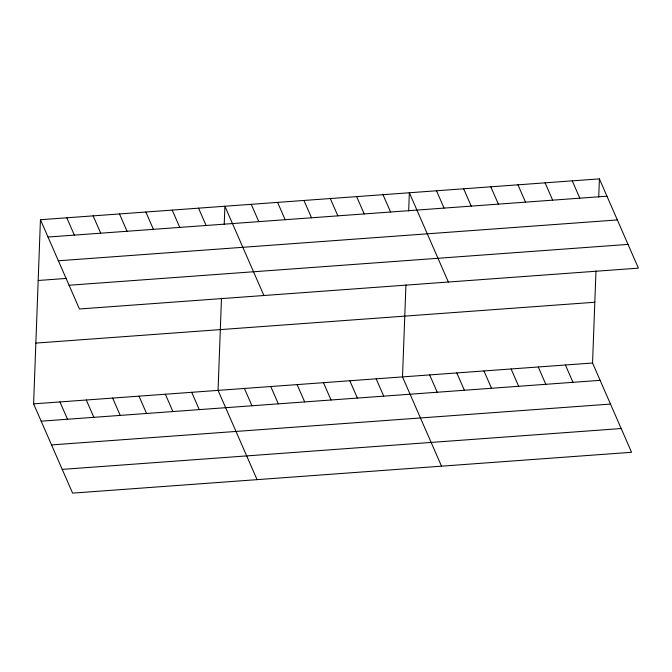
<?xml version="1.0" encoding="UTF-8"?>
<svg xmlns="http://www.w3.org/2000/svg" width="672" height="672" viewBox="0 0 672 672"><rect width="100%" height="100%" fill="white"/><g stroke="black" fill="none" stroke-linecap="round" stroke-linejoin="round"><path stroke-width="1.01" d="M595.98 270.942L592.553 363.014L631.562 452.281L72.601 493.13L33.6 403.855L40.438 219.719L599.399 178.87L638.4 268.145L79.447 308.986L40.438 219.719M221.474 298.309L218.056 390.382L257.057 479.648M224.221 224.465L224.893 206.237L263.903 295.512M405.93 284.827L402.511 376.9L441.512 466.175M408.677 210.983L409.349 192.755L448.358 282.03M598.718 197.098L599.399 178.87M48.006 237.04L606.967 196.19M58.38 260.778L617.341 219.937M38.186 280.484L66.562 278.41M69.073 285.247L628.026 244.398M35.86 343.09L594.812 302.24M33.6 403.855L592.553 363.014M41.168 421.176L600.121 380.335M51.542 444.923L610.495 404.074M62.227 469.384L621.188 428.543M572.25 180.852L579.818 198.173M545.101 182.834L552.67 200.155M517.952 184.817L525.521 202.146M490.804 186.808L498.372 204.128M565.404 364.997L572.972 382.318M463.655 188.79L471.215 206.111M538.255 366.979L545.824 384.3M436.498 190.772L444.066 208.093M511.106 368.962L518.675 386.282M483.958 370.944L491.526 388.265M382.998 194.678L390.566 212.008M456.809 372.926L464.377 390.256M356.647 196.61L364.216 213.931M429.66 374.917L437.228 392.238M330.296 198.534L337.865 215.855M303.946 200.458L311.514 217.778M376.16 378.823L383.729 396.144M277.595 202.381L285.163 219.71M349.81 380.747L357.378 398.076M251.244 204.313L258.812 221.634M323.459 382.679L331.027 400M297.108 384.602L304.676 401.923M198.542 208.16L206.111 225.481M270.757 386.526L278.326 403.847M172.192 210.084L179.76 227.413M244.406 388.45L251.975 405.77M145.841 212.016L153.409 229.337M119.49 213.94L127.058 231.26M191.705 392.305L199.273 409.626M93.139 215.863L100.708 233.184M165.354 394.229L172.922 411.55M66.788 217.787L74.357 235.108M139.003 396.152L146.572 413.473M112.652 398.084L120.221 415.405M86.302 400.008L93.87 417.329M59.951 401.932L67.519 419.252"/></g></svg>
